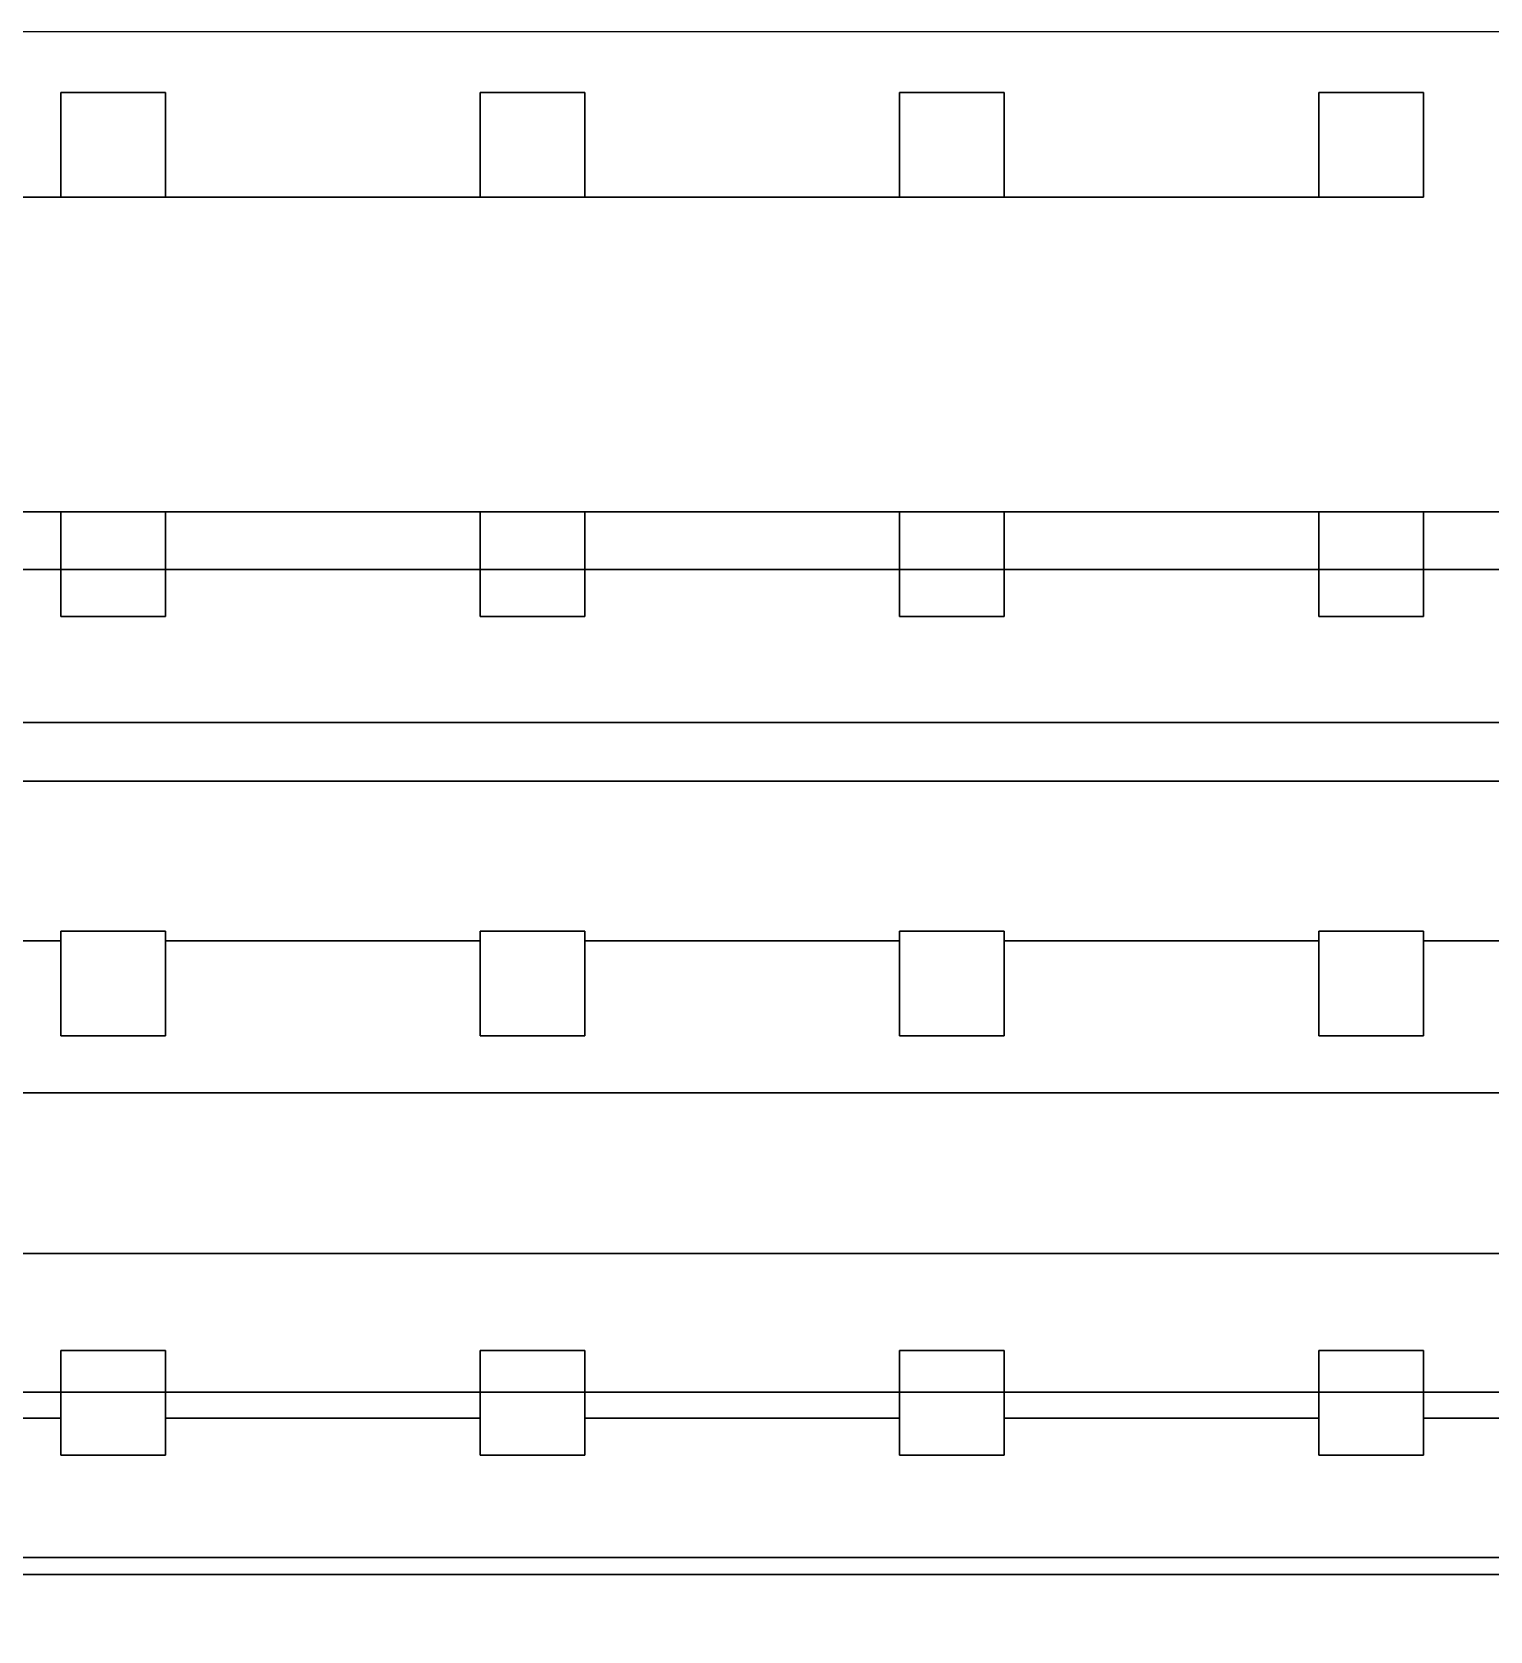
# Model space of a CAD drawing. Extents: x -3500 to 3500, y -3500 to 3500.
# Drawn here: x -69.4 to 278.3, y 1495.6 to 1876.9 of the extents above; entities that cross this region are included whole.
import ezdxf

# ---------------------------------------------------------------- set-up
doc = ezdxf.new("R2010")
doc.units = 0
for name, color, linetype in [('L5D0', 3, 'CONTINUOUS'), ('L5D100', 7, 'CONTINUOUS'), ('L5D101', 6, 'CONTINUOUS'), ('L5D99', 4, 'CONTINUOUS')]:
    doc.layers.add(name, color=color, linetype=linetype)

# ---------------------------------------------------------------- blocks, each defined once
blk = doc.blocks.new('ground_main_5')
at = {"layer": 'L5D0'}
for points in [[(2334.91, 1748.689), (-396.5985, 1748.689), (-397.262, 1748.8185), (-397.9265, 1748.944), (-398.592, 1749.0655), (-399.258, 1749.1835), (-399.925, 1749.297), (-400.592, 1749.407), (-401.26, 1749.5125), (-401.929, 1749.6145), (-402.598, 1749.7125), (-403.268, 1749.806), (-403.938, 1749.896), (-404.609, 1749.982), (-405.2805, 1750.064), (-405.952, 1750.142), (-406.6245, 1750.216), (-407.297, 1750.286)], [(-396.5985, 1748.689), (2334.91, 1748.689)], [(534.1035, 1698.2435), (-322.6535, 1698.2435)], [(-322.6535, 1698.2435), (534.1035, 1698.2435)], [(505.7595, 1623.922), (-304.721, 1623.922)], [(-304.721, 1623.922), (505.7595, 1623.922)], [(517.0495, 1552.5415), (-332.521, 1552.5415)], [(-332.521, 1552.5415), (517.0495, 1552.5415)], [(544.6955, 1513.103), (-1675.117, 1513.103)], [(-1675.117, 1513.103), (544.6955, 1513.103)]]:
    blk.add_lwpolyline(points, dxfattribs=at)
blk = doc.blocks.new('TOP_main_5_Cheese_diff')
at = {"layer": 'L5D101'}
for points in [[(-62.5, 1837.5), (-62.5, 1862.5), (-37.5, 1862.5), (-37.5, 1837.5)], [(37.5, 1837.5), (37.5, 1862.5), (62.5, 1862.5), (62.5, 1837.5)], [(137.5, 1837.5), (137.5, 1862.5), (162.5, 1862.5), (162.5, 1837.5)], [(237.5, 1837.5), (237.5, 1862.5), (262.5, 1862.5), (262.5, 1837.5)], [(-62.5, 1737.5), (-62.5, 1762.5), (-37.5, 1762.5), (-37.5, 1737.5)], [(37.5, 1737.5), (37.5, 1762.5), (62.5, 1762.5), (62.5, 1737.5)], [(137.5, 1737.5), (137.5, 1762.5), (162.5, 1762.5), (162.5, 1737.5)], [(237.5, 1737.5), (237.5, 1762.5), (262.5, 1762.5), (262.5, 1737.5)], [(-62.5, 1637.5), (-62.5, 1662.5), (-37.5, 1662.5), (-37.5, 1637.5)], [(37.5, 1637.5), (37.5, 1662.5), (62.5, 1662.5), (62.5, 1637.5)], [(137.5, 1637.5), (137.5, 1662.5), (162.5, 1662.5), (162.5, 1637.5)], [(237.5, 1637.5), (237.5, 1662.5), (262.5, 1662.5), (262.5, 1637.5)], [(-62.5, 1537.5), (-62.5, 1562.5), (-37.5, 1562.5), (-37.5, 1537.5)], [(37.5, 1537.5), (37.5, 1562.5), (62.5, 1562.5), (62.5, 1537.5)], [(137.5, 1537.5), (137.5, 1562.5), (162.5, 1562.5), (162.5, 1537.5)], [(237.5, 1537.5), (237.5, 1562.5), (262.5, 1562.5), (262.5, 1537.5)]]:
    blk.add_lwpolyline(points, close=True, dxfattribs=at)
blk = doc.blocks.new('TOP_main_5_Cheese_100')
at = {"layer": 'L5D100'}
for points in [[(-2334.91, 1837.5), (-62.5, 1837.5), (-37.5, 1837.5), (37.5, 1837.5), (62.5, 1837.5), (137.5, 1837.5), (162.5, 1837.5), (237.5, 1837.5), (262.5, 1837.5), (262.5, 1862.5), (237.5, 1862.5), (237.5, 1837.5), (162.5, 1837.5), (162.5, 1862.5), (137.5, 1862.5), (137.5, 1837.5), (62.5, 1837.5), (62.5, 1862.5), (37.5, 1862.5), (37.5, 1837.5), (-37.5, 1837.5), (-37.5, 1862.5), (-62.5, 1862.5), (-62.5, 1837.5), (-2334.91, 1837.5)], [(2334.91, 1762.5), (-2334.91, 1762.5)], [(-2334.91, 1762.5), (-62.5, 1762.5), (-62.5, 1737.5), (-37.5, 1737.5), (-37.5, 1762.5), (37.5, 1762.5), (37.5, 1737.5), (62.5, 1737.5), (62.5, 1762.5), (137.5, 1762.5), (137.5, 1737.5), (162.5, 1737.5), (162.5, 1762.5), (237.5, 1762.5), (237.5, 1737.5), (262.5, 1737.5), (262.5, 1762.5), (2334.91, 1762.5)], [(547.1805, 1712.2545), (-333.2165, 1712.2545)], [(-333.2165, 1712.2545), (547.1805, 1712.2545)], [(512.9185, 1660.152), (262.5, 1660.152), (262.5, 1662.5), (237.5, 1662.5), (237.5, 1660.152), (162.5, 1660.152), (162.5, 1662.5), (137.5, 1662.5), (137.5, 1660.152), (62.5, 1660.152), (62.5, 1662.5), (37.5, 1662.5), (37.5, 1660.152), (-37.5, 1660.152), (-37.5, 1662.5), (-62.5, 1662.5), (-62.5, 1660.152), (-307.096, 1660.152)], [(-307.096, 1660.152), (-62.5, 1660.152), (-62.5, 1637.5), (-37.5, 1637.5), (-37.5, 1660.152), (37.5, 1660.152), (37.5, 1637.5), (62.5, 1637.5), (62.5, 1660.152), (137.5, 1660.152), (137.5, 1637.5), (162.5, 1637.5), (162.5, 1660.152), (237.5, 1660.152), (237.5, 1637.5), (262.5, 1637.5), (262.5, 1660.152), (512.9185, 1660.152)], [(507.168, 1585.6115), (-312.5365, 1585.6115)], [(-312.5365, 1585.6115), (507.168, 1585.6115)], [(520.0635, 1546.3165), (262.5, 1546.3165), (262.5, 1562.5), (237.5, 1562.5), (237.5, 1546.3165), (162.5, 1546.3165), (162.5, 1562.5), (137.5, 1562.5), (137.5, 1546.3165), (62.5, 1546.3165), (62.5, 1562.5), (37.5, 1562.5), (37.5, 1546.3165), (-37.5, 1546.3165), (-37.5, 1562.5), (-62.5, 1562.5), (-62.5, 1546.3165), (-338.332, 1546.3165)], [(-338.332, 1546.3165), (-62.5, 1546.3165), (-62.5, 1537.5), (-37.5, 1537.5), (-37.5, 1546.3165), (37.5, 1546.3165), (37.5, 1537.5), (62.5, 1537.5), (62.5, 1546.3165), (137.5, 1546.3165), (137.5, 1537.5), (162.5, 1537.5), (162.5, 1546.3165), (237.5, 1546.3165), (237.5, 1537.5), (262.5, 1537.5), (262.5, 1546.3165), (520.0635, 1546.3165)], [(549.0675, 1509.037), (-1697.585, 1509.037)], [(-1697.585, 1509.037), (549.0675, 1509.037)]]:
    blk.add_lwpolyline(points, dxfattribs=at)
blk = doc.blocks.new('TOP_main_5')
for name in ['ground_main_5', 'TOP_main_5_Cheese_100', 'TOP_main_5_Cheese_diff']:
    blk.add_blockref(name, (0, 0))
blk = doc.blocks.new('TOP_main_5_NoCheese_99')
at = {"layer": 'L5D99'}
blk.add_lwpolyline([(305.585, 1876.91), (-104.6725, 1876.91), (-104.6725, 1313.135), (-197.147, 1313.135), (-197.147, 1113.135), (-1987.009, 1113.135), (-1987.009, 1513.135), (-2134.91, 1513.135), (-2134.91, 1035.82), (-334.901, 1035.82), (-334.901, 413.18), (-592.5135, 413.18), (-592.5135, 213.18), (-1856.7805, 213.18), (-1856.7805, 613.18), (-2134.91, 613.18), (-2134.91, 143.91), (-1520.177, 143.91), (-73.4195, 143.91), (-73.4195, -588.91)], dxfattribs=at)
blk = doc.blocks.new('TOP_main')
for name in ['TOP_main_5', 'TOP_main_5_NoCheese_99']:
    blk.add_blockref(name, (0, 0))

msp = doc.modelspace()

# ---------------------------------------------------------------- block references
msp.add_blockref('TOP_main', (0, 0))

doc.saveas('drawing.dxf')
